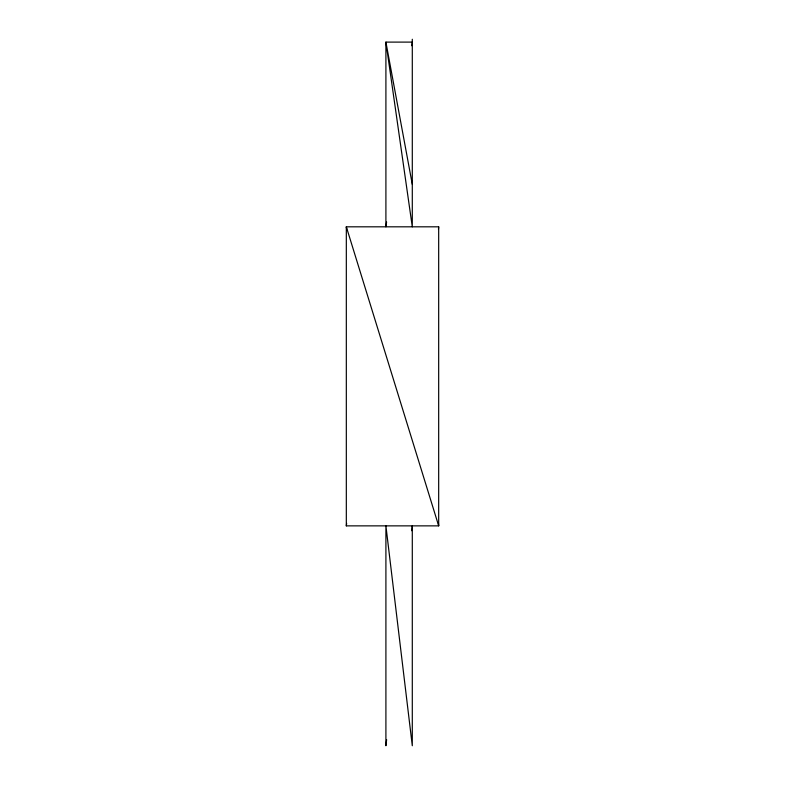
<?xml version="1.0" encoding="UTF-8"?>
<svg xmlns="http://www.w3.org/2000/svg" width="785" height="785" viewBox="0 0 785 785"><rect width="100%" height="100%" fill="white"/><g stroke="black" fill="none" stroke-linecap="round" stroke-linejoin="round"><path stroke-width="1.18" d="M438.462 229.259L438.678 226.816L346.322 226.816L346.322 525.862L438.678 525.862L438.678 226.816M386.632 739.676L385.906 745.75L385.906 525.862L412.292 745.75L412.292 525.862L411.703 530.719M346.322 525.862L346.646 523.428M386.593 221.988L385.906 226.816L385.906 42.105L412.292 42.105L411.772 45.726M412.292 184.377L385.906 42.105L412.292 226.816L412.292 39.25M346.646 229.249L346.322 226.816L438.678 525.862L438.462 523.418"/></g></svg>
